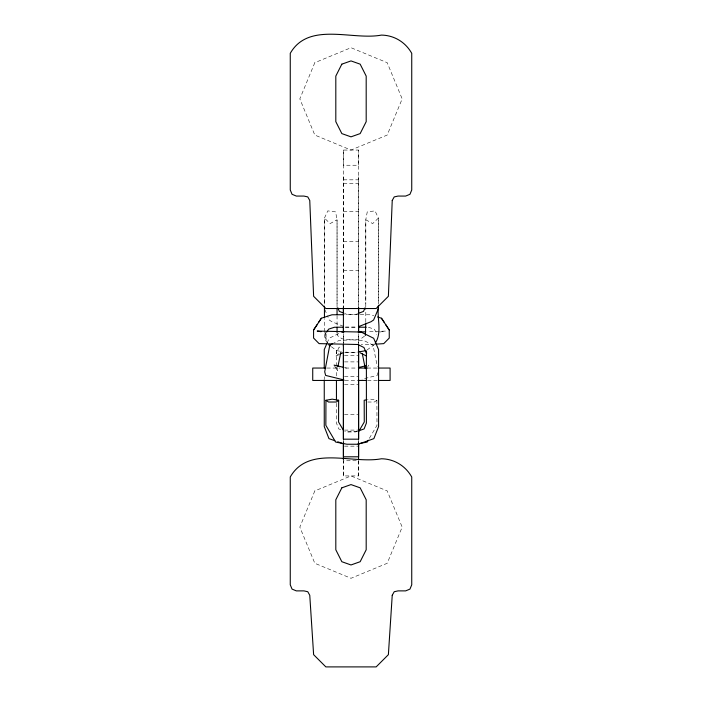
<?xml version="1.0" encoding="UTF-8"?>
<svg xmlns="http://www.w3.org/2000/svg" width="702" height="702" viewBox="0 0 702 702"><rect width="100%" height="100%" fill="white"/><g stroke="black" fill="none" stroke-linecap="round" stroke-linejoin="round"><path stroke-width="0.53" stroke-dasharray="3.51 2.63" d="M324.254 378.843L324.254 376.676M324.438 304.054L324.438 218.111L327.79 210.872L335.582 211.881L337.048 219.744L337.048 303.869M336.442 403.317L336.442 423.034L338.733 428.913L341.558 429.922M336.451 375.93L336.451 367.172M336.451 366.075L336.451 349.64L336.232 353.606L338.882 347.525L342.357 345.796M343.41 475.93L343.41 460.749L358.59 460.749L358.59 475.93L343.41 475.93L343.41 460.749M343.41 440.242L343.41 442.716L343.41 439.18M343.41 343.427L343.41 333.643L343.41 343.611M343.41 176.781L343.41 307.555L343.41 150.052L358.59 150.052L358.59 307.564L358.59 176.781M343.41 150.052L343.41 165.242L358.59 165.242L358.59 150.052M358.59 475.93L358.59 460.749M358.59 440.242L358.59 442.716L358.59 438.267M358.59 343.427L358.59 333.643L358.59 343.611M365.786 321.937L365.786 308.16M365.786 307.09L365.786 219.744L367.251 211.881L375.043 210.872L378.396 218.111L378.431 303.185M326.105 333.889L326.114 340.093L324.938 332.336M337.715 367.646L337.548 370.814L334.091 365.093M377.904 372.683L377.211 375.412L362.056 379.194M327.123 342.98L329.177 338.276L338.812 333.485M369.357 438.346L376.992 425.333L376.895 400.272L370.656 399.166L367.418 399.701M367.76 366.734L368.743 365.093M338.618 353.755L335.53 356.44L339.048 354.659M364.478 336.161L360.968 338.733L355.598 339.636L339.075 340.461L333.503 343.278M366.953 350.052L374.157 344.779M376.895 400.272L374.289 402.035L367.418 402.018M357.151 313.899L355.326 314.619L344.717 314.689M357.511 431.265L355.624 431.941L348.21 431.932L344.761 431.274M357.213 431.44L347.209 431.941L345.331 431.265M379.835 332.02L385.652 331.072L368.015 331.835M344.664 352.773L357.221 352.141M374.921 344.182L361.179 344.375M345.384 327.176L357.432 327.097M343.41 179.826L358.59 179.826M343.41 183.476L358.59 183.476M343.41 211.39L358.59 211.39M343.41 241.47L358.59 241.47M343.41 270.34L358.59 270.34M344.489 355.642L358.59 355.642M344.489 361.89L358.59 361.89M326.886 368.05L339.952 368.05M345.393 368.05L357.45 368.05M367.243 368.05L377.044 368.05M344.489 376.667L358.59 376.667M344.954 380.449L356.809 380.449M367.55 380.449L377.22 380.449M344.489 384.477L358.59 384.477M344.489 414.592L358.59 414.592M344.489 430.098L358.59 430.098M344.489 446.156L358.59 446.156M359.187 314.698L347.508 314.619L344.779 313.54M360.249 314.707L370.867 314.786L373.762 315.724M345.402 327.097L357.458 327.176M345.612 352.141L357.125 352.72M339.663 351.14L336.688 350.64L331.081 346.534M344.48 367.558L346.56 368.05M368.41 327.255L374.201 329.141L376.72 332.967L376.737 334.801M343.471 326.333L331.87 321.753L329.203 319.98L327.606 316.181M327.615 343.225L325.491 340.128L324.447 335.328L324.447 318.971M324.807 309.529L327.211 315.233M337.057 333.538L337.486 335.512L341.874 338.733L347.244 339.636L363.768 340.461L373.052 345.165L377.307 366.602M325.087 332.257L326.123 339.04M378.396 304.054L378.396 218.111L372.674 223.587L365.786 219.744L365.786 303.869M337.048 307.09L337.048 219.744L330.159 223.587L324.438 218.111L324.412 304.264M337.057 315.61L337.057 325.105M314.812 62.689L299.824 98.877L314.812 135.065L351 150.052L387.188 135.065L402.176 98.877L387.188 62.689L351 47.701L314.812 62.689M314.812 490.917L299.824 527.105L314.812 563.294L351 578.281L387.188 563.294L402.176 527.105L387.188 490.917L351 475.93L314.812 490.917"/><path stroke-width="1.05" d="M324.254 379.931L324.254 426.562L328.957 438.627L334.845 440.733M324.254 368.006L324.263 349.57L326.72 343.919M336.442 400.035L336.442 380.317M358.59 344.682L358.59 439.18L343.41 439.18L343.41 430.098M343.41 429.747L343.41 378.983M343.41 367.611L343.41 353.203M343.41 332.555L343.41 327.123M343.41 312.995L343.41 307.555L343.41 332.748M358.59 439.18L358.59 379.896M358.59 368.699L358.59 351.035M358.59 332.555L358.59 326.035M358.59 312.995L358.59 307.555L358.59 332.748M365.786 322.99L365.356 335.512M378.396 306.151C376.825 318.278 382.336 332.537 375.219 343.225M378.431 305.344L378.431 308.573L373.631 319.98L370.972 321.753L358.397 326.711M343.366 430.194L338.566 422.007L338.654 400.245L332.186 399.166L325.947 400.272L325.851 425.333L335.661 442.067L346.92 444.234L358.187 444.243L373.876 438.627L378.589 426.562L378.58 349.57L373.666 338.276L361.135 332.055L317.19 331.072L321.068 331.704M343.655 314.698L331.976 314.786L321.358 318.234L313.583 330.001L313.575 338.048L319.094 343.629L357.88 344.507L363.961 347.525L366.602 353.606L366.497 351.623M337.925 366.584L340.935 351.737M365.04 307.748L363.513 311.39L358.055 313.54M358.941 431.107L364.277 422.007L364.189 400.245L366.347 399.886M368.269 440.207L367.181 442.067L357.967 443.839M326.623 332.204L328.641 329.141L334.433 327.255L343.19 327.193M318.445 322.63L321.358 318.234M313.583 330.001L317.199 324.535M338.654 400.245L336.407 402.018L328.554 402.035L325.947 400.272M332.572 343.752L329.791 345.165L324.71 371.779L325.631 375.412L343.954 379.949M339.926 354.212L342.567 352.878M358.45 430.931L364.101 428.913L366.4 423.034L366.391 351.834M358.353 367.558L365.628 365.839M358.213 351.974L366.154 350.64M375.956 344.164L383.74 343.629L389.259 338.048L389.25 330.001L381.484 318.234L377.623 316.979M341.698 332.055L343.892 332.028M358.143 331.914L365.821 331.853M325.798 368.05L312.732 368.05L312.732 380.449L343.883 380.449M358.538 368.05L367.243 368.05M378.132 368.05L390.101 368.05L390.101 380.449L378.29 380.449M357.88 380.449L366.479 380.449M358.546 327.185L366.216 327.237M334.091 365.093L343.445 367.313M337.785 441.786L343.673 443.892M343.875 313.18L339.329 311.39L337.794 307.748M360.266 352.878L366.435 356.002M328.676 344.779L330.282 345.946M381.484 318.234L384.389 322.63M385.635 324.535L389.25 330.001M362.337 353.861L365.338 368.708M337.048 308.16L337.057 314.557M324.447 306.151L324.447 317.874M358.59 459.986L358.59 443.199L358.59 456.8L343.41 456.8L343.41 443.199L343.41 459.986M343.41 344.682L343.41 439.18M337.057 327.211L337.057 332.485M392.234 200.465L388.382 296.297L376.149 308.529L325.851 308.529L313.618 296.297L309.766 200.465L307.783 196.911L303.931 196.069L296.332 196.069L292.041 194.287L290.259 189.988L290.259 53.326C308.704 21.174 352.509 40.593 381.37 35.1C394.199 35.249 405.475 42.181 411.741 53.326L411.741 189.988L409.959 194.287L405.668 196.069L398.069 196.069L394.217 196.911L392.234 200.465M392.234 595.287L388.382 654.668L376.149 666.9L325.851 666.9L313.618 654.668L309.766 595.287L307.783 591.725L303.931 590.882L296.332 590.882L292.041 589.101L290.259 584.81L290.259 476.991C308.704 444.849 352.509 464.268 381.37 458.775C394.199 458.915 405.475 465.847 411.741 476.991L411.741 584.81L409.959 589.101L405.668 590.882L398.069 590.882L394.217 591.725L392.234 595.287M341.839 64.154L335.81 76.097L335.81 121.657L341.839 133.599L351 136.846L360.161 133.599L366.19 121.657L366.19 76.097L360.161 64.154L351 60.916L341.839 64.154M341.839 487.829L335.81 499.771L335.81 549.771L341.839 561.714L351 564.961L360.161 561.714L366.19 549.771L366.19 499.771L360.161 487.829L351 484.591L341.839 487.829"/></g></svg>
